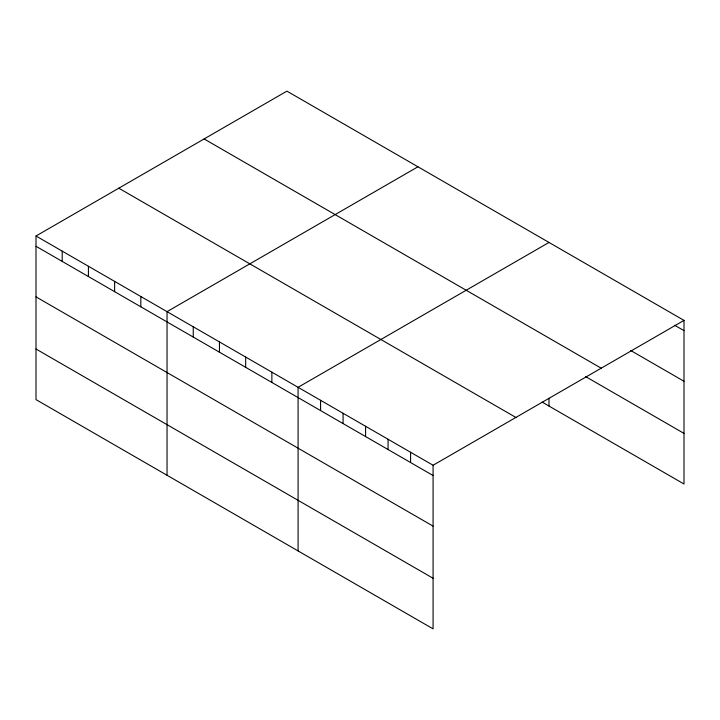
<?xml version="1.0" encoding="UTF-8"?>
<svg xmlns="http://www.w3.org/2000/svg" width="720" height="720" viewBox="0 0 720 720"><rect width="100%" height="100%" fill="white"/><g stroke="black" fill="none" stroke-linecap="round" stroke-linejoin="round"><path stroke-width="1.08" d="M433.08 526.131L433.08 465.255L36 235.998L36 399.609L433.08 628.866L433.08 526.131L36 296.874M542.196 402.129L684 484.002L684 320.391L286.92 91.134L36 235.998M417.951 166.788L167.04 311.652L167.04 475.263M548.991 242.442L298.08 387.306L298.08 550.917M433.08 465.255L684 320.391M674.622 325.251L684 330.66M630.558 350.406L684 381.267M204.111 138.942L601.2 368.199M585.558 376.56L684 433.395M118.8 188.199L515.889 417.447M36 246.276L433.08 475.524M36 349.011L433.08 578.259M548.991 398.178L548.991 406.053M410.58 452.268L410.58 462.537M388.08 439.272L388.08 449.541M365.58 426.285L365.58 436.554M343.08 413.289L343.08 423.567M320.58 400.302L320.58 410.571M271.872 372.177L271.872 382.446M245.664 357.048L245.664 367.317M219.456 341.919L219.456 352.188M193.248 326.79L193.248 337.059M140.832 296.523L140.832 306.792M114.624 281.394L114.624 291.663M88.416 266.265L88.416 276.534M62.208 251.136L62.208 261.405"/></g></svg>
